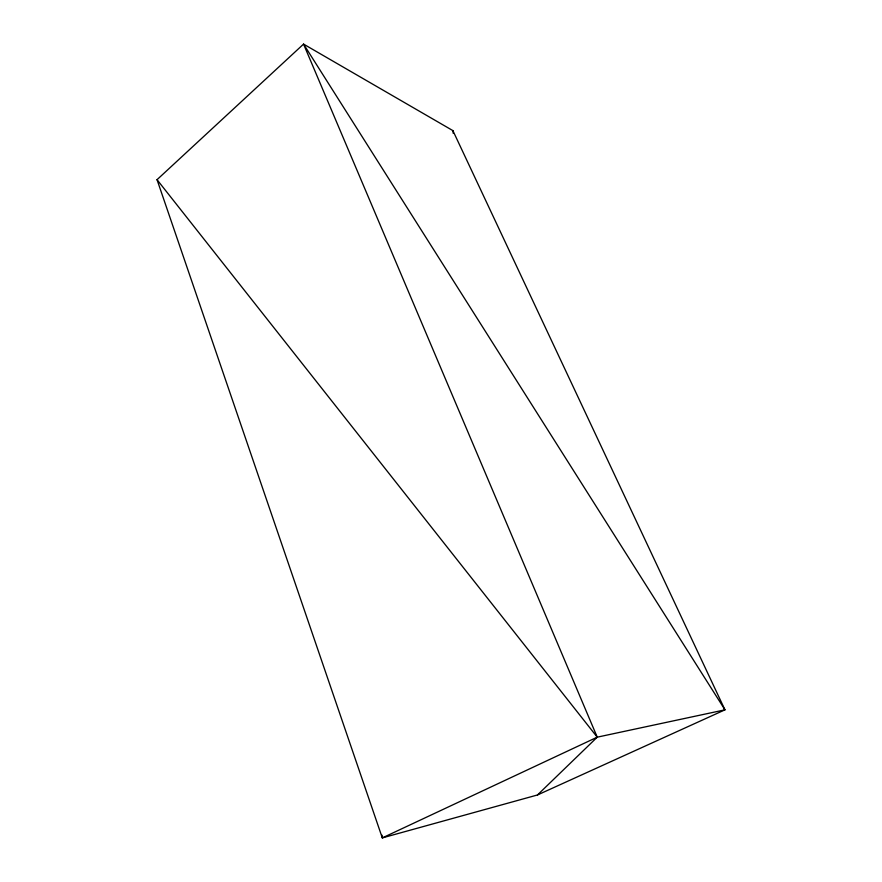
<?xml version="1.0" encoding="UTF-8"?>
<svg xmlns="http://www.w3.org/2000/svg" width="882" height="882" viewBox="0 0 882 882"><rect width="100%" height="100%" fill="white"/><g stroke="black" fill="none" stroke-linecap="round" stroke-linejoin="round"><path stroke-width="1.32" d="M537.48 794.969L597.246 737.165L724.96 709.834L452.885 130.613L303.551 44.1L157.04 179.685L382.303 837.9L537.48 794.969L724.96 709.834L303.551 44.1L597.246 737.165L382.303 837.9L382.005 835.166M157.04 179.685L597.246 737.165M452.885 130.613L453.238 133.347"/></g></svg>
